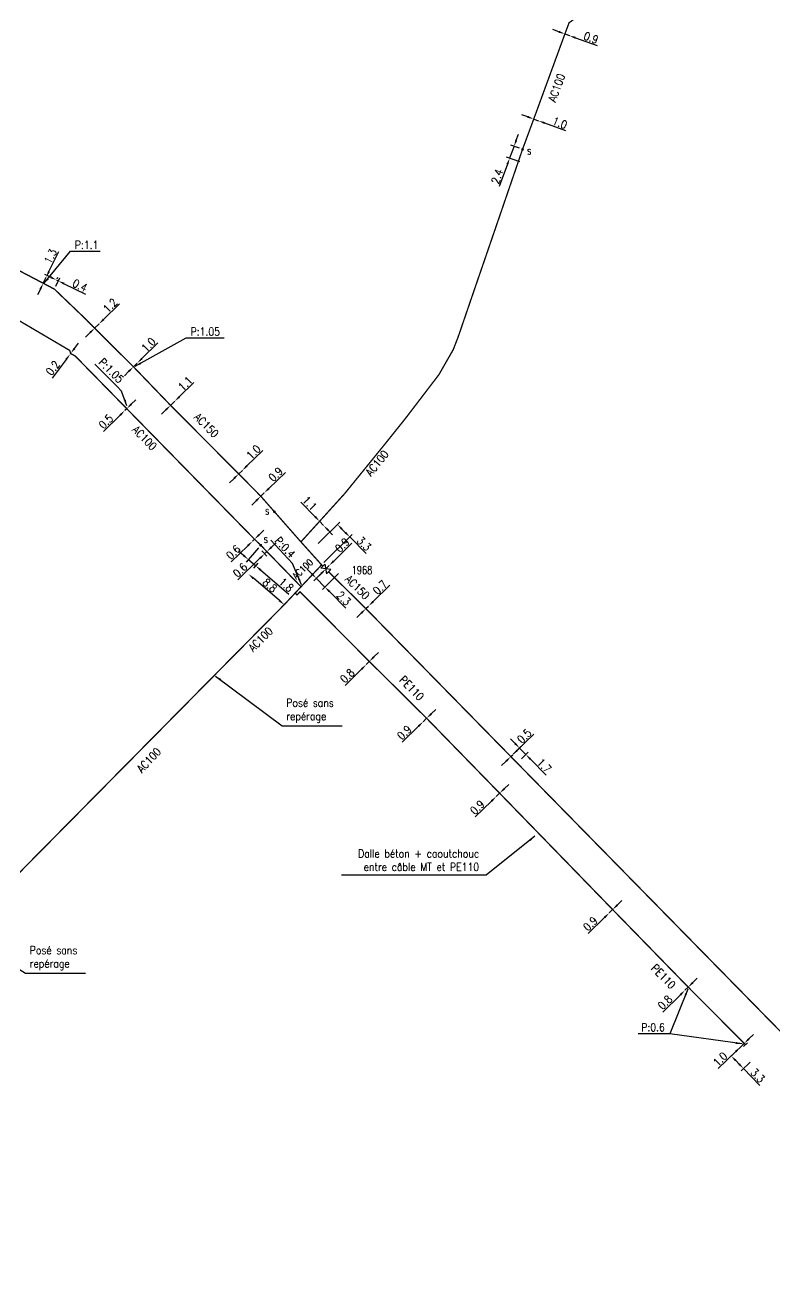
# Model space of a CAD drawing. Header units: millimetres. Extents: x 107999 to 109004, y 120010 to 121005.
# Drawn here: x 108276.5 to 108417, y 120505.6 to 120740 of the extents above; entities that cross this region are included whole.
import ezdxf
from ezdxf.enums import TextEntityAlignment as Align

# ---------------------------------------------------------------- set-up
doc = ezdxf.new("R2010")
doc.units = ezdxf.units.MM
doc.header["$PDMODE"] = 34
for name, pattern in [('DOT', [6.35, 0, -6.35]), ('L_25_AP', [2000, 1000, 1000]), ('L_25_PE', [2000, 1000, 1000])]:
    doc.linetypes.add(name, pattern=pattern)
doc.layers.get('0').update_dxf_attribs({"linetype": 'CONTINUOUS'})
doc.layers.get('Defpoints').update_dxf_attribs({"linetype": 'CONTINUOUS'})
for name, color, linetype in [('L_150', 1, 'CONTINUOUS'), ('L_300', 7, 'CONTINUOUS'), ('L_340', 7, 'CONTINUOUS'), ('L_420', 7, 'DOT')]:
    doc.layers.add(name, color=color, linetype=linetype)
doc.styles.add('G_ROMANS', font='ROMANS.SHX', dxfattribs={"width": 0.75})
doc.styles.get("Standard").update_dxf_attribs({"font": 'romans.shx', "width": 0.85})
doc.dimstyles.get("Standard").update_dxf_attribs({"dimtxt": 1.5, "dimasz": 1.2, "dimexe": 0.625, "dimexo": 0.625, "dimgap": 0.25, "dimtad": 1, "dimdec": 1, "dimzin": 0, "dimdsep": 46, "dimtxsty": 'Standard', "dimcen": -0.5, "dimadec": 0, "dimazin": 0, "dimtfac": 1, "dimtdec": 1, "dimtmove": 0, "dimatfit": 3, "dimfxl": 0, "dimtolj": 1, "dimtzin": 0, "dimarcsym": 0})

# ---------------------------------------------------------------- blocks, each defined once
blk = doc.blocks.new('L_300_03')
at = {"color": 0, "linetype": 'Continuous', "flags": 128}
blk.add_lwpolyline([(-1, 0.75), (1, -0.75), (1, 0.75), (-1, -0.75), (-1, 0.75)], dxfattribs=at)
at = {"color": 0, "linetype": 'Continuous', "width": 0.75}
blk.add_attdef('NUM', text='', height=1.5, dxfattribs=at).set_placement((0, 2.1), align=Align.MIDDLE_CENTER)
at = {"color": 0, "linetype": 'Continuous', "width": 0.75, "flags": 3}
for tag, p in [('DEF_LEG', (0, -5)), ('DEF_COUP', (0, -7.5)), ('DEF_TYPE', (0, -10))]:
    blk.add_attdef(tag, text='', height=1.2, dxfattribs=at).set_placement(p, align=Align.MIDDLE)
blk = doc.blocks.new('L_340_07')
at = {"color": 0, "linetype": 'Continuous', "const_width": 0.25, "flags": 128}
blk.add_lwpolyline([(0, 0), (0.35, 0)], dxfattribs=at)
at = {"color": 0, "linetype": 'Continuous', "flags": 128}
blk.add_lwpolyline([(0.35, -0.5), (0.35, 0.5)], dxfattribs=at)
at = {"color": 0, "linetype": 'Continuous', "width": 0.75, "flags": 3}
for tag, p in [('DEF_LEG', (0.72, -3.47)), ('DEF_COUP', (0.72, -5.97)), ('DEF_TYPE', (0.72, -8.47))]:
    blk.add_attdef(tag, text='', height=1.2, dxfattribs=at).set_placement(p, align=Align.MIDDLE)
blk = doc.blocks.new('*D331')
at = {"layer": 'Defpoints', "color": 0, "linetype": 'Continuous', "transparency": 16777216}
for p in [(108340.38, 120630.55), (108340.88, 120631.04), (108340.88, 120631.04)]:
    blk.add_point(p, dxfattribs=at)
at = {"layer": 'L_150', "color": 0, "linetype": 'Continuous', "lineweight": -2, "transparency": 16777216}
for p, q in [((108341.74, 120631.87), (108344.88, 120634.92)), ((108339.52, 120629.71), (108338.66, 120628.87)), ((108340.38, 120630.55), (108340.88, 120631.04))]:
    blk.add_line(p, q, dxfattribs=at)
at = {"layer": 'L_150', "color": 0, "linetype": 'Continuous', "transparency": 16777216}
for points in [[(108341.6, 120632.02), (108341.88, 120631.73), (108340.88, 120631.04)], [(108339.38, 120629.85), (108339.66, 120629.57), (108340.38, 120630.55)]]:
    blk.add_solid(points, dxfattribs=at)
at = {"layer": 'L_150', "color": 0, "linetype": 'Continuous', "transparency": 16777216, "insert": (108343.04, 120634.53), "char_height": 1.5, "attachment_point": 5, "rotation": 44.2282}
blk.add_mtext('\\A1;0.7', dxfattribs=at)
blk = doc.blocks.new('*D332')
at = {"layer": 'Defpoints', "color": 0, "linetype": 'Continuous', "transparency": 16777216}
for p in [(108332.85, 120637.98), (108335.69, 120637.56), (108332.7, 120634.6)]:
    blk.add_point(p, dxfattribs=at)
at = {"layer": 'L_300', "color": 0, "linetype": 'Continuous', "lineweight": -2, "transparency": 16777216}
for p, q in [((108330.24, 120637.09), (108329.39, 120637.94)), ((108332.41, 120637.54), (108330.64, 120635.79)), ((108335.24, 120637.12), (108332.26, 120634.16)), ((108331.08, 120636.23), (108332.7, 120634.6)), ((108333.55, 120633.75), (108336.62, 120630.64))]:
    blk.add_line(p, q, dxfattribs=at)
at = {"layer": 'L_300', "color": 0, "linetype": 'Continuous', "transparency": 16777216}
for points in [[(108330.38, 120637.23), (108330.1, 120636.95), (108331.08, 120636.23)], [(108333.69, 120633.89), (108333.4, 120633.61), (108332.7, 120634.6)]]:
    blk.add_solid(points, dxfattribs=at)
at = {"layer": 'L_300', "color": 0, "linetype": 'Continuous', "transparency": 16777216, "insert": (108336.22, 120632.47), "char_height": 1.5, "attachment_point": 5, "rotation": 314.7277}
blk.add_mtext('\\A1;2.3', dxfattribs=at)
blk = doc.blocks.new('*D333')
at = {"layer": 'Defpoints', "color": 0, "linetype": 'Continuous', "transparency": 16777216}
for p in [(108331.7, 120646.92), (108332.46, 120646.13), (108332.46, 120646.13)]:
    blk.add_point(p, dxfattribs=at)
at = {"layer": 'L_150', "color": 0, "linetype": 'Continuous', "lineweight": -2, "transparency": 16777216}
for p, q in [((108330.87, 120647.78), (108328.21, 120650.53)), ((108332.46, 120646.13), (108331.7, 120646.92)), ((108333.3, 120645.26), (108334.13, 120644.4))]:
    blk.add_line(p, q, dxfattribs=at)
at = {"layer": 'L_150', "color": 0, "linetype": 'Continuous', "transparency": 16777216}
for points in [[(108331.01, 120647.92), (108330.72, 120647.64), (108331.7, 120646.92)], [(108333.44, 120645.4), (108333.15, 120645.13), (108332.46, 120646.13)]]:
    blk.add_solid(points, dxfattribs=at)
at = {"layer": 'L_150', "color": 0, "linetype": 'Continuous', "transparency": 16777216, "insert": (108329.84, 120650.28), "char_height": 1.5, "attachment_point": 5, "rotation": 314.0059}
blk.add_mtext('\\A1;1.1', dxfattribs=at)
blk = doc.blocks.new('*D334')
at = {"layer": 'Defpoints', "color": 0, "linetype": 'Continuous', "transparency": 16777216}
for p in [(108335.04, 120646.33), (108330.98, 120642.31), (108332.08, 120638.75)]:
    blk.add_point(p, dxfattribs=at)
at = {"layer": 'L_150', "color": 0, "linetype": 'Continuous', "lineweight": -2, "transparency": 16777216}
for p, q in [((108331.43, 120642.75), (108335.48, 120646.76)), ((108332.52, 120639.19), (108337.81, 120644.42)), ((108335.88, 120645.47), (108336.52, 120644.83)), ((108337.36, 120643.98), (108340.44, 120640.87))]:
    blk.add_line(p, q, dxfattribs=at)
at = {"layer": 'L_150', "color": 0, "linetype": 'Continuous', "transparency": 16777216}
for points in [[(108336.03, 120645.61), (108335.74, 120645.33), (108335.04, 120646.33)], [(108336.66, 120644.97), (108336.38, 120644.69), (108337.36, 120643.98)]]:
    blk.add_solid(points, dxfattribs=at)
at = {"layer": 'L_150', "color": 0, "linetype": 'Continuous', "transparency": 16777216, "insert": (108340.03, 120642.71), "char_height": 1.5, "attachment_point": 5, "rotation": 314.7285}
blk.add_mtext('\\A1;3.3', dxfattribs=at)
blk = doc.blocks.new('*D335')
at = {"layer": 'Defpoints', "color": 0, "linetype": 'Continuous', "transparency": 16777216}
for p in [(108318.38, 120637.01), (108318.38, 120637.01), (108325.07, 120631.29)]:
    blk.add_point(p, dxfattribs=at)
at = {"layer": 'L_150', "color": 0, "linetype": 'Continuous', "lineweight": -2, "transparency": 16777216}
blk.add_line((108324.16, 120632.07), (108319.29, 120636.23), dxfattribs=at)
at = {"layer": 'L_150', "color": 0, "linetype": 'Continuous', "transparency": 16777216}
for points in [[(108319.42, 120636.38), (108319.16, 120636.08), (108318.38, 120637.01)], [(108324.29, 120632.22), (108324.03, 120631.92), (108325.07, 120631.29)]]:
    blk.add_solid(points, dxfattribs=at)
at = {"layer": 'L_150', "color": 0, "linetype": 'Continuous', "transparency": 16777216, "insert": (108322.37, 120634.91), "char_height": 1.5, "attachment_point": 5, "rotation": 319.4915}
blk.add_mtext('\\A1;8.8', dxfattribs=at)
blk = doc.blocks.new('*D336')
at = {"layer": 'Defpoints', "color": 0, "linetype": 'Continuous', "transparency": 16777216}
for p in [(108319.5, 120643.56), (108319.11, 120643.18), (108319.11, 120643.18)]:
    blk.add_point(p, dxfattribs=at)
at = {"layer": 'L_150', "color": 0, "linetype": 'Continuous', "lineweight": -2, "transparency": 16777216}
for p, q in [((108319.5, 120643.56), (108319.11, 120643.18)), ((108320.37, 120644.4), (108321.23, 120645.23)), ((108318.25, 120642.34), (108315.11, 120639.3))]:
    blk.add_line(p, q, dxfattribs=at)
at = {"layer": 'L_150', "color": 0, "linetype": 'Continuous', "transparency": 16777216}
for points in [[(108320.23, 120644.54), (108320.5, 120644.25), (108319.5, 120643.56)], [(108318.11, 120642.49), (108318.39, 120642.2), (108319.11, 120643.18)]]:
    blk.add_solid(points, dxfattribs=at)
at = {"layer": 'L_150', "color": 0, "linetype": 'Continuous', "transparency": 16777216, "insert": (108315.55, 120641.12), "char_height": 1.5, "attachment_point": 5, "rotation": 44.0934}
blk.add_mtext('\\A1;0.6', dxfattribs=at)
blk = doc.blocks.new('*D337')
at = {"layer": 'Defpoints', "color": 0, "linetype": 'Continuous', "transparency": 16777216}
for p in [(108320.68, 120651.62), (108321.33, 120652.24), (108321.33, 120652.24)]:
    blk.add_point(p, dxfattribs=at)
at = {"layer": 'L_150', "color": 0, "linetype": 'Continuous', "lineweight": -2, "transparency": 16777216}
for p, q in [((108322.19, 120653.08), (108325.28, 120656.09)), ((108319.83, 120650.78), (108318.97, 120649.94)), ((108320.68, 120651.62), (108321.33, 120652.24))]:
    blk.add_line(p, q, dxfattribs=at)
at = {"layer": 'L_150', "color": 0, "linetype": 'Continuous', "transparency": 16777216}
for points in [[(108322.05, 120653.22), (108322.33, 120652.94), (108321.33, 120652.24)], [(108319.69, 120650.92), (108319.96, 120650.63), (108320.68, 120651.62)]]:
    blk.add_solid(points, dxfattribs=at)
at = {"layer": 'L_150', "color": 0, "linetype": 'Continuous', "transparency": 16777216, "insert": (108323.47, 120655.72), "char_height": 1.5, "attachment_point": 5, "rotation": 44.2402}
blk.add_mtext('\\A1;0.9', dxfattribs=at)
blk = doc.blocks.new('*D338')
at = {"layer": 'Defpoints', "color": 0, "linetype": 'Continuous', "transparency": 16777216}
for p in [(108316.54, 120655.81), (108317.22, 120656.47), (108317.22, 120656.47)]:
    blk.add_point(p, dxfattribs=at)
at = {"layer": 'L_150', "color": 0, "linetype": 'Continuous', "lineweight": -2, "transparency": 16777216}
for p, q in [((108318.08, 120657.3), (108321.08, 120660.22)), ((108316.54, 120655.81), (108317.22, 120656.47)), ((108315.68, 120654.97), (108314.82, 120654.13))]:
    blk.add_line(p, q, dxfattribs=at)
at = {"layer": 'L_150', "color": 0, "linetype": 'Continuous', "transparency": 16777216}
for points in [[(108315.54, 120655.11), (108315.82, 120654.83), (108316.54, 120655.81)], [(108317.94, 120657.45), (108318.22, 120657.16), (108317.22, 120656.47)]]:
    blk.add_solid(points, dxfattribs=at)
at = {"layer": 'L_150', "color": 0, "linetype": 'Continuous', "transparency": 16777216, "insert": (108319.31, 120659.9), "char_height": 1.5, "attachment_point": 5, "rotation": 44.193}
blk.add_mtext('\\A1;1.0', dxfattribs=at)
blk = doc.blocks.new('*D339')
at = {"layer": 'Defpoints', "color": 0, "linetype": 'Continuous', "transparency": 16777216}
for p in [(108304.55, 120669.42), (108304.55, 120669.42), (108303.77, 120668.65)]:
    blk.add_point(p, dxfattribs=at)
at = {"layer": 'L_150', "color": 0, "linetype": 'Continuous', "lineweight": -2, "transparency": 16777216}
for p, q in [((108305.41, 120670.26), (108308.16, 120672.92)), ((108303.77, 120668.65), (108304.55, 120669.42)), ((108302.9, 120667.82), (108302.04, 120666.98))]:
    blk.add_line(p, q, dxfattribs=at)
at = {"layer": 'L_150', "color": 0, "linetype": 'Continuous', "transparency": 16777216}
for points in [[(108305.28, 120670.4), (108305.55, 120670.11), (108304.55, 120669.42)], [(108302.77, 120667.96), (108303.04, 120667.67), (108303.77, 120668.65)]]:
    blk.add_solid(points, dxfattribs=at)
at = {"layer": 'L_150', "color": 0, "linetype": 'Continuous', "transparency": 16777216, "insert": (108306.52, 120672.72), "char_height": 1.5, "attachment_point": 5, "rotation": 44.1847}
blk.add_mtext('\\A1;1.1', dxfattribs=at)
blk = doc.blocks.new('*D340')
at = {"layer": 'Defpoints', "color": 0, "linetype": 'Continuous', "transparency": 16777216}
for p in [(108297.54, 120676.58), (108297.54, 120676.58), (108296.82, 120675.88)]:
    blk.add_point(p, dxfattribs=at)
at = {"layer": 'L_150', "color": 0, "linetype": 'Continuous', "lineweight": -2, "transparency": 16777216}
for p, q in [((108298.4, 120677.42), (108301.39, 120680.35)), ((108296.82, 120675.88), (108297.54, 120676.58)), ((108295.96, 120675.04), (108295.11, 120674.2))]:
    blk.add_line(p, q, dxfattribs=at)
at = {"layer": 'L_150', "color": 0, "linetype": 'Continuous', "transparency": 16777216}
for points in [[(108298.26, 120677.56), (108298.54, 120677.28), (108297.54, 120676.58)], [(108295.82, 120675.19), (108296.1, 120674.9), (108296.82, 120675.88)]]:
    blk.add_solid(points, dxfattribs=at)
at = {"layer": 'L_150', "color": 0, "linetype": 'Continuous', "transparency": 16777216, "insert": (108299.63, 120680.02), "char_height": 1.5, "attachment_point": 5, "rotation": 44.3163}
blk.add_mtext('\\A1;1.0', dxfattribs=at)
blk = doc.blocks.new('*D341')
at = {"layer": 'Defpoints', "color": 0, "linetype": 'Continuous', "transparency": 16777216}
for p in [(108290.36, 120683.92), (108290.36, 120683.92), (108289.54, 120683.12)]:
    blk.add_point(p, dxfattribs=at)
at = {"layer": 'L_150', "color": 0, "linetype": 'Continuous', "lineweight": -2, "transparency": 16777216}
for p, q in [((108291.22, 120684.76), (108294.22, 120687.69)), ((108289.54, 120683.12), (108290.36, 120683.92)), ((108288.68, 120682.28), (108287.83, 120681.44))]:
    blk.add_line(p, q, dxfattribs=at)
at = {"layer": 'L_150', "color": 0, "linetype": 'Continuous', "transparency": 16777216}
for points in [[(108291.08, 120684.9), (108291.36, 120684.62), (108290.36, 120683.92)], [(108288.54, 120682.42), (108288.82, 120682.14), (108289.54, 120683.12)]]:
    blk.add_solid(points, dxfattribs=at)
at = {"layer": 'L_150', "color": 0, "linetype": 'Continuous', "transparency": 16777216, "insert": (108292.45, 120687.36), "char_height": 1.5, "attachment_point": 5, "rotation": 44.3715}
blk.add_mtext('\\A1;1.2', dxfattribs=at)
blk = doc.blocks.new('*D342')
at = {"layer": 'Defpoints', "color": 0, "linetype": 'Continuous', "transparency": 16777216}
for p in [(108282, 120690.44), (108282.22, 120691.8), (108282.39, 120692.15)]:
    blk.add_point(p, dxfattribs=at)
at = {"layer": 'L_150', "color": 0, "linetype": 'Continuous', "lineweight": -2, "transparency": 16777216}
for p, q in [((108281.31, 120692.67), (108280.23, 120693.2)), ((108282.49, 120692.37), (108282.66, 120692.71)), ((108282.27, 120691.01), (108283.02, 120692.54)), ((108282.39, 120692.15), (108282.75, 120691.97)), ((108283.83, 120691.45), (108287.81, 120689.5))]:
    blk.add_line(p, q, dxfattribs=at)
at = {"layer": 'L_150', "color": 0, "linetype": 'Continuous', "transparency": 16777216}
for points in [[(108281.4, 120692.85), (108281.22, 120692.49), (108282.39, 120692.15)], [(108283.91, 120691.63), (108283.74, 120691.27), (108282.75, 120691.97)]]:
    blk.add_solid(points, dxfattribs=at)
at = {"layer": 'L_150', "color": 0, "linetype": 'Continuous', "transparency": 16777216, "insert": (108286.79, 120691.11), "char_height": 1.5, "attachment_point": 5, "rotation": 334.0015}
blk.add_mtext('\\A1;0.4', dxfattribs=at)
blk = doc.blocks.new('*D343')
at = {"layer": 'Defpoints', "color": 0, "linetype": 'Continuous', "transparency": 16777216}
for p in [(108280.46, 120692.66), (108280.46, 120692.66), (108279.91, 120691.54)]:
    blk.add_point(p, dxfattribs=at)
at = {"layer": 'L_150', "color": 0, "linetype": 'Continuous', "lineweight": -2, "transparency": 16777216}
for p, q in [((108280.98, 120693.74), (108282.82, 120697.51)), ((108279.91, 120691.54), (108280.46, 120692.66)), ((108279.38, 120690.46), (108278.86, 120689.38))]:
    blk.add_line(p, q, dxfattribs=at)
at = {"layer": 'L_150', "color": 0, "linetype": 'Continuous', "transparency": 16777216}
for points in [[(108280.8, 120693.83), (108281.16, 120693.65), (108280.46, 120692.66)], [(108279.2, 120690.55), (108279.56, 120690.37), (108279.91, 120691.54)]]:
    blk.add_solid(points, dxfattribs=at)
at = {"layer": 'L_150', "color": 0, "linetype": 'Continuous', "transparency": 16777216, "insert": (108281.26, 120696.6), "char_height": 1.5, "attachment_point": 5, "rotation": 64.0014}
blk.add_mtext('\\A1;1.3', dxfattribs=at)
blk = doc.blocks.new('*D350')
at = {"layer": 'Defpoints', "color": 0, "linetype": 'Continuous', "transparency": 16777216}
for p in [(108295.2, 120667.68), (108295.2, 120667.68), (108295.56, 120668.03)]:
    blk.add_point(p, dxfattribs=at)
at = {"layer": 'L_150', "color": 0, "linetype": 'Continuous', "lineweight": -2, "transparency": 16777216}
for p, q in [((108296.41, 120668.87), (108297.27, 120669.71)), ((108294.34, 120666.84), (108291.22, 120663.78)), ((108295.56, 120668.03), (108295.2, 120667.68))]:
    blk.add_line(p, q, dxfattribs=at)
at = {"layer": 'L_150', "color": 0, "linetype": 'Continuous', "transparency": 16777216}
for points in [[(108294.2, 120666.99), (108294.48, 120666.7), (108295.2, 120667.68)], [(108296.27, 120669.02), (108296.55, 120668.73), (108295.56, 120668.03)]]:
    blk.add_solid(points, dxfattribs=at)
at = {"layer": 'L_150', "color": 0, "linetype": 'Continuous', "transparency": 16777216, "insert": (108291.65, 120665.61), "char_height": 1.5, "attachment_point": 5, "rotation": 44.4353}
blk.add_mtext('\\A1;0.5', dxfattribs=at)
blk = doc.blocks.new('*D377')
at = {"layer": 'Defpoints', "color": 0, "linetype": 'Continuous', "transparency": 16777216}
for p in [(108284.93, 120678.22), (108284.93, 120678.22), (108285.05, 120678.38)]:
    blk.add_point(p, dxfattribs=at)
at = {"layer": 'L_150', "color": 0, "linetype": 'Continuous', "lineweight": -2, "transparency": 16777216}
for p, q in [((108285.77, 120679.33), (108286.5, 120680.29)), ((108284.2, 120677.26), (108281.55, 120673.78)), ((108285.05, 120678.38), (108284.93, 120678.22))]:
    blk.add_line(p, q, dxfattribs=at)
at = {"layer": 'L_150', "color": 0, "linetype": 'Continuous', "transparency": 16777216}
for points in [[(108285.61, 120679.46), (108285.93, 120679.21), (108285.05, 120678.38)], [(108284.04, 120677.39), (108284.36, 120677.14), (108284.93, 120678.22)]]:
    blk.add_solid(points, dxfattribs=at)
at = {"layer": 'L_150', "color": 0, "linetype": 'Continuous', "transparency": 16777216, "insert": (108281.71, 120675.65), "char_height": 1.5, "attachment_point": 5, "rotation": 52.7805}
blk.add_mtext('\\A1;0.2', dxfattribs=at)
blk = doc.blocks.new('*D378')
at = {"layer": 'Defpoints', "color": 0, "linetype": 'Continuous', "transparency": 16777216}
for p in [(108332.85, 120637.98), (108333.49, 120638.62), (108333.49, 120638.62)]:
    blk.add_point(p, dxfattribs=at)
at = {"layer": 'L_300', "color": 0, "linetype": 'Continuous', "lineweight": -2, "transparency": 16777216}
for p, q in [((108334.34, 120639.46), (108337.75, 120642.84)), ((108332, 120637.14), (108331.14, 120636.29)), ((108332.85, 120637.98), (108333.49, 120638.62))]:
    blk.add_line(p, q, dxfattribs=at)
at = {"layer": 'L_300', "color": 0, "linetype": 'Continuous', "transparency": 16777216}
for points in [[(108334.2, 120639.6), (108334.48, 120639.32), (108333.49, 120638.62)], [(108331.86, 120637.28), (108332.14, 120637), (108332.85, 120637.98)]]:
    blk.add_solid(points, dxfattribs=at)
at = {"layer": 'L_300', "color": 0, "linetype": 'Continuous', "transparency": 16777216, "insert": (108335.94, 120642.46), "char_height": 1.5, "attachment_point": 5, "rotation": 44.7277}
blk.add_mtext('\\A1;0.9', dxfattribs=at)
blk = doc.blocks.new('*D384')
at = {"layer": 'Defpoints', "color": 0, "linetype": 'Continuous', "transparency": 16777216}
for p in [(108371.83, 120722.32), (108372.72, 120721.99), (108372.72, 120721.99)]:
    blk.add_point(p, dxfattribs=at)
at = {"layer": 'L_150', "color": 0, "linetype": 'Continuous', "lineweight": -2, "transparency": 16777216}
for p, q in [((108370.7, 120722.73), (108369.57, 120723.14)), ((108371.83, 120722.32), (108372.72, 120721.99)), ((108373.85, 120721.59), (108377.79, 120720.15))]:
    blk.add_line(p, q, dxfattribs=at)
at = {"layer": 'L_150', "color": 0, "linetype": 'Continuous', "transparency": 16777216}
for points in [[(108370.77, 120722.92), (108370.63, 120722.54), (108371.83, 120722.32)], [(108373.92, 120721.77), (108373.78, 120721.4), (108372.72, 120721.99)]]:
    blk.add_solid(points, dxfattribs=at)
at = {"layer": 'L_150', "color": 0, "linetype": 'Continuous', "transparency": 16777216, "insert": (108376.72, 120721.6), "char_height": 1.5, "attachment_point": 5, "rotation": 340.0335}
blk.add_mtext('\\A1;1.0', dxfattribs=at)
blk = doc.blocks.new('*D385')
at = {"layer": 'Defpoints', "color": 0, "linetype": 'Continuous', "transparency": 16777216}
for p in [(108369.73, 120716.64), (108367.31, 120714.98), (108369.78, 120714.06)]:
    blk.add_point(p, dxfattribs=at)
at = {"layer": 'L_300', "color": 0, "linetype": 'Continuous', "lineweight": -2, "transparency": 16777216}
for p, q in [((108368.56, 120718.35), (108368.98, 120719.48)), ((108368.15, 120717.23), (108367.31, 120714.98)), ((108369.14, 120716.86), (108367.56, 120717.45)), ((108366.89, 120713.85), (108365.36, 120709.7)), ((108369.2, 120714.28), (108366.73, 120715.19))]:
    blk.add_line(p, q, dxfattribs=at)
at = {"layer": 'L_300', "color": 0, "linetype": 'Continuous', "transparency": 16777216}
for points in [[(108368.37, 120718.42), (108368.75, 120718.28), (108368.15, 120717.23)], [(108366.71, 120713.92), (108367.08, 120713.78), (108367.31, 120714.98)]]:
    blk.add_solid(points, dxfattribs=at)
at = {"layer": 'L_300', "color": 0, "linetype": 'Continuous', "transparency": 16777216, "insert": (108364.98, 120711.56), "char_height": 1.5, "attachment_point": 5, "rotation": 69.6715}
blk.add_mtext('\\A1;2.4', dxfattribs=at)
blk = doc.blocks.new('*D386')
at = {"layer": 'Defpoints', "color": 0, "linetype": 'Continuous', "transparency": 16777216}
for p in [(108377.67, 120738.27), (108378.52, 120737.96), (108378.52, 120737.96)]:
    blk.add_point(p, dxfattribs=at)
at = {"layer": 'L_150', "color": 0, "linetype": 'Continuous', "lineweight": -2, "transparency": 16777216}
for p, q in [((108376.54, 120738.67), (108375.42, 120739.08)), ((108377.67, 120738.27), (108378.52, 120737.96)), ((108379.65, 120737.55), (108383.7, 120736.08))]:
    blk.add_line(p, q, dxfattribs=at)
at = {"layer": 'L_150', "color": 0, "linetype": 'Continuous', "transparency": 16777216}
for points in [[(108376.61, 120738.86), (108376.48, 120738.49), (108377.67, 120738.27)], [(108379.71, 120737.74), (108379.58, 120737.36), (108378.52, 120737.96)]]:
    blk.add_solid(points, dxfattribs=at)
at = {"layer": 'L_150', "color": 0, "linetype": 'Continuous', "transparency": 16777216, "insert": (108382.58, 120737.55), "char_height": 1.5, "attachment_point": 5, "rotation": 340.0566}
blk.add_mtext('\\A1;0.9', dxfattribs=at)
blk = doc.blocks.new('*D543')
at = {"layer": 'Defpoints', "color": 0, "linetype": 'Continuous', "transparency": 16777216}
for p in [(108340.43, 120620.06), (108341.02, 120620.65), (108341.02, 120620.65)]:
    blk.add_point(p, dxfattribs=at)
at = {"layer": 'L_150', "color": 0, "linetype": 'Continuous', "lineweight": -2, "transparency": 16777216}
for p, q in [((108341.87, 120621.5), (108342.72, 120622.35)), ((108341.02, 120620.65), (108340.43, 120620.06)), ((108339.58, 120619.21), (108336.48, 120616.12))]:
    blk.add_line(p, q, dxfattribs=at)
at = {"layer": 'L_150', "color": 0, "linetype": 'Continuous', "transparency": 16777216}
for points in [[(108339.44, 120619.35), (108339.72, 120619.07), (108340.43, 120620.06)], [(108341.73, 120621.64), (108342.01, 120621.36), (108341.02, 120620.65)]]:
    blk.add_solid(points, dxfattribs=at)
at = {"layer": 'L_150', "color": 0, "linetype": 'Continuous', "transparency": 16777216, "insert": (108336.9, 120617.95), "char_height": 1.5, "attachment_point": 5, "rotation": 44.9471}
blk.add_mtext('\\A1;0.8', dxfattribs=at)
blk = doc.blocks.new('*D544')
at = {"layer": 'Defpoints', "color": 0, "linetype": 'Continuous', "transparency": 16777216}
for p in [(108351.12, 120609.36), (108351.76, 120609.99), (108351.76, 120609.99)]:
    blk.add_point(p, dxfattribs=at)
at = {"layer": 'L_150', "color": 0, "linetype": 'Continuous', "lineweight": -2, "transparency": 16777216}
for p, q in [((108352.62, 120610.83), (108353.47, 120611.67)), ((108350.26, 120608.53), (108347.17, 120605.52)), ((108351.76, 120609.99), (108351.12, 120609.36))]:
    blk.add_line(p, q, dxfattribs=at)
at = {"layer": 'L_150', "color": 0, "linetype": 'Continuous', "transparency": 16777216}
for points in [[(108352.48, 120610.97), (108352.76, 120610.68), (108351.76, 120609.99)], [(108350.12, 120608.67), (108350.4, 120608.38), (108351.12, 120609.36)]]:
    blk.add_solid(points, dxfattribs=at)
at = {"layer": 'L_150', "color": 0, "linetype": 'Continuous', "transparency": 16777216, "insert": (108347.59, 120607.32), "char_height": 1.5, "attachment_point": 5, "rotation": 44.2906}
blk.add_mtext('\\A1;0.9', dxfattribs=at)
blk = doc.blocks.new('*D545')
at = {"layer": 'Defpoints', "color": 0, "linetype": 'Continuous', "transparency": 16777216}
for p in [(108364.8, 120595.33), (108365.44, 120595.95), (108365.44, 120595.95)]:
    blk.add_point(p, dxfattribs=at)
at = {"layer": 'L_150', "color": 0, "linetype": 'Continuous', "lineweight": -2, "transparency": 16777216}
for p, q in [((108366.31, 120596.78), (108367.17, 120597.61)), ((108363.94, 120594.49), (108360.84, 120591.5)), ((108365.44, 120595.95), (108364.8, 120595.33))]:
    blk.add_line(p, q, dxfattribs=at)
at = {"layer": 'L_150', "color": 0, "linetype": 'Continuous', "transparency": 16777216}
for points in [[(108366.17, 120596.92), (108366.45, 120596.64), (108365.44, 120595.95)], [(108363.8, 120594.64), (108364.08, 120594.35), (108364.8, 120595.33)]]:
    blk.add_solid(points, dxfattribs=at)
at = {"layer": 'L_150', "color": 0, "linetype": 'Continuous', "transparency": 16777216, "insert": (108361.26, 120593.3), "char_height": 1.5, "attachment_point": 5, "rotation": 43.992}
blk.add_mtext('\\A1;0.9', dxfattribs=at)
blk = doc.blocks.new('*D546')
at = {"layer": 'Defpoints', "color": 0, "linetype": 'Continuous', "transparency": 16777216}
for p in [(108385.98, 120573.51), (108386.62, 120574.14), (108386.62, 120574.14)]:
    blk.add_point(p, dxfattribs=at)
at = {"layer": 'L_150', "color": 0, "linetype": 'Continuous', "lineweight": -2, "transparency": 16777216}
for p, q in [((108387.48, 120574.98), (108388.34, 120575.81)), ((108386.62, 120574.14), (108385.98, 120573.51)), ((108385.12, 120572.68), (108382.03, 120569.67))]:
    blk.add_line(p, q, dxfattribs=at)
at = {"layer": 'L_150', "color": 0, "linetype": 'Continuous', "transparency": 16777216}
for points in [[(108384.98, 120572.82), (108385.26, 120572.53), (108385.98, 120573.51)], [(108387.34, 120575.12), (108387.62, 120574.83), (108386.62, 120574.14)]]:
    blk.add_solid(points, dxfattribs=at)
at = {"layer": 'L_150', "color": 0, "linetype": 'Continuous', "transparency": 16777216, "insert": (108382.45, 120571.47), "char_height": 1.5, "attachment_point": 5, "rotation": 44.2051}
blk.add_mtext('\\A1;0.9', dxfattribs=at)
blk = doc.blocks.new('*D547')
at = {"layer": 'Defpoints', "color": 0, "linetype": 'Continuous', "transparency": 16777216}
for p in [(108400.78, 120559.6), (108400.78, 120559.6), (108400.17, 120559.01)]:
    blk.add_point(p, dxfattribs=at)
at = {"layer": 'L_150', "color": 0, "linetype": 'Continuous', "lineweight": -2, "transparency": 16777216}
for p, q in [((108400.78, 120559.6), (108400.17, 120559.01)), ((108401.63, 120560.44), (108402.49, 120561.28)), ((108399.32, 120558.17), (108396.01, 120554.92))]:
    blk.add_line(p, q, dxfattribs=at)
at = {"layer": 'L_150', "color": 0, "linetype": 'Continuous', "transparency": 16777216}
for points in [[(108401.49, 120560.59), (108401.77, 120560.3), (108400.78, 120559.6)], [(108399.18, 120558.31), (108399.46, 120558.03), (108400.17, 120559.01)]]:
    blk.add_solid(points, dxfattribs=at)
at = {"layer": 'L_150', "color": 0, "linetype": 'Continuous', "transparency": 16777216, "insert": (108396.44, 120556.75), "char_height": 1.5, "attachment_point": 5, "rotation": 44.4493}
blk.add_mtext('\\A1;0.8', dxfattribs=at)
blk = doc.blocks.new('*D548')
at = {"layer": 'Defpoints', "color": 0, "linetype": 'Continuous', "transparency": 16777216}
for p in [(108410.56, 120548.36), (108411.28, 120549.06), (108411.28, 120549.06)]:
    blk.add_point(p, dxfattribs=at)
at = {"layer": 'L_340', "color": 0, "linetype": 'Continuous', "lineweight": -2, "transparency": 16777216}
for p, q in [((108412.14, 120549.89), (108413, 120550.72)), ((108409.7, 120547.53), (108406.39, 120544.33)), ((108411.28, 120549.06), (108410.56, 120548.36))]:
    blk.add_line(p, q, dxfattribs=at)
at = {"layer": 'L_340', "color": 0, "linetype": 'Continuous', "transparency": 16777216}
for points in [[(108412, 120550.03), (108412.28, 120549.75), (108411.28, 120549.06)], [(108409.56, 120547.67), (108409.83, 120547.38), (108410.56, 120548.36)]]:
    blk.add_solid(points, dxfattribs=at)
at = {"layer": 'L_340', "color": 0, "linetype": 'Continuous', "transparency": 16777216, "insert": (108406.77, 120546.09), "char_height": 1.5, "attachment_point": 5, "rotation": 44.0426}
blk.add_mtext('\\A1;1.0', dxfattribs=at)
blk = doc.blocks.new('*D552')
at = {"layer": 'Defpoints', "color": 0, "linetype": 'Continuous', "transparency": 16777216}
for p in [(108367.54, 120602.82), (108367.9, 120603.16), (108367.9, 120603.16)]:
    blk.add_point(p, dxfattribs=at)
at = {"layer": 'L_150', "color": 0, "linetype": 'Continuous', "lineweight": -2, "transparency": 16777216}
for p, q in [((108368.75, 120604), (108371.88, 120607.05)), ((108366.68, 120601.98), (108365.82, 120601.14)), ((108367.54, 120602.82), (108367.9, 120603.16))]:
    blk.add_line(p, q, dxfattribs=at)
at = {"layer": 'L_150', "color": 0, "linetype": 'Continuous', "transparency": 16777216}
for points in [[(108368.62, 120604.15), (108368.89, 120603.86), (108367.9, 120603.16)], [(108366.54, 120602.12), (108366.82, 120601.84), (108367.54, 120602.82)]]:
    blk.add_solid(points, dxfattribs=at)
at = {"layer": 'L_150', "color": 0, "linetype": 'Continuous', "transparency": 16777216, "insert": (108370.05, 120606.66), "char_height": 1.5, "attachment_point": 5, "rotation": 44.2832}
blk.add_mtext('\\A1;0.5', dxfattribs=at)
blk = doc.blocks.new('*D553')
at = {"layer": 'Defpoints', "color": 0, "linetype": 'Continuous', "transparency": 16777216}
for p in [(108367.54, 120602.82), (108369.08, 120601.95), (108370.36, 120603.2)]:
    blk.add_point(p, dxfattribs=at)
at = {"layer": 'L_150', "color": 0, "linetype": 'Continuous', "lineweight": -2, "transparency": 16777216}
for p, q in [((108368.34, 120605.27), (108367.5, 120606.13)), ((108367.99, 120603.25), (108369.62, 120604.85)), ((108369.18, 120604.41), (108370.36, 120603.2)), ((108369.53, 120602.38), (108370.81, 120603.63)), ((108371.2, 120602.34), (108374.13, 120599.34))]:
    blk.add_line(p, q, dxfattribs=at)
at = {"layer": 'L_150', "color": 0, "linetype": 'Continuous', "transparency": 16777216}
for points in [[(108368.48, 120605.41), (108368.2, 120605.13), (108369.18, 120604.41)], [(108371.34, 120602.48), (108371.06, 120602.2), (108370.36, 120603.2)]]:
    blk.add_solid(points, dxfattribs=at)
at = {"layer": 'L_150', "color": 0, "linetype": 'Continuous', "transparency": 16777216, "insert": (108373.8, 120601.11), "char_height": 1.5, "attachment_point": 5, "rotation": 314.2832}
blk.add_mtext('\\A1;1.7', dxfattribs=at)
blk = doc.blocks.new('*D554')
at = {"layer": 'Defpoints', "color": 0, "linetype": 'Continuous', "transparency": 16777216}
for p in [(108411.28, 120549.06), (108408.84, 120546.7), (108412.85, 120545.99)]:
    blk.add_point(p, dxfattribs=at)
at = {"layer": 'L_340', "color": 0, "linetype": 'Continuous', "lineweight": -2, "transparency": 16777216}
for p, q in [((108410.83, 120548.62), (108408.4, 120546.27)), ((108409.68, 120545.84), (108410.31, 120545.19)), ((108412.4, 120545.55), (108410.69, 120543.89)), ((108411.14, 120544.33), (108414.18, 120541.19))]:
    blk.add_line(p, q, dxfattribs=at)
at = {"layer": 'L_340', "color": 0, "linetype": 'Continuous', "transparency": 16777216}
for points in [[(108409.82, 120545.98), (108409.54, 120545.7), (108408.84, 120546.7)], [(108410.45, 120545.33), (108410.16, 120545.05), (108411.14, 120544.33)]]:
    blk.add_solid(points, dxfattribs=at)
at = {"layer": 'L_340', "color": 0, "linetype": 'Continuous', "transparency": 16777216, "insert": (108413.8, 120543.02), "char_height": 1.5, "attachment_point": 5, "rotation": 314.0426}
blk.add_mtext('\\A1;3.3', dxfattribs=at)
blk = doc.blocks.new('L_300_11')
at = {"color": 0, "linetype": 'Continuous', "const_width": 0.248, "flags": 128}
blk.add_lwpolyline([(-0.13, 0, 1), (0.13, 0, 1)], format="xyb", close=True, dxfattribs=at)
at = {"linetype": 'Continuous', "style": 'G_ROMANS', "width": 0.75}
blk.add_attdef('S', text='', height=1, dxfattribs=at).set_placement((0, 1.35), align=Align.MIDDLE_CENTER)
at = {"color": 0, "linetype": 'Continuous', "width": 0.75, "flags": 3}
for tag, p in [('DEF_LEG', (0, -5)), ('DEF_COUP', (0, -7.5)), ('DEF_TYPE', (0, -10))]:
    blk.add_attdef(tag, text='', height=1.2, dxfattribs=at).set_placement(p, align=Align.MIDDLE)
blk = doc.blocks.new('*D925')
at = {"layer": 'Defpoints', "color": 0, "linetype": 'Continuous', "transparency": 16777216}
for p in [(108320.66, 120642.44), (108320.54, 120639.54), (108319.72, 120638.58)]:
    blk.add_point(p, dxfattribs=at)
at = {"layer": 'L_300', "color": 0, "linetype": 'Continuous', "lineweight": -2, "transparency": 16777216}
for p, q in [((108317.44, 120640.53), (108316.53, 120641.31)), ((108320.25, 120641.97), (108317.95, 120639.28)), ((108318.36, 120639.75), (108319.72, 120638.58)), ((108320.14, 120639.06), (108319.32, 120638.11)), ((108320.64, 120637.8), (108325.94, 120633.27))]:
    blk.add_line(p, q, dxfattribs=at)
at = {"layer": 'L_300', "color": 0, "linetype": 'Continuous', "transparency": 16777216}
for points in [[(108317.57, 120640.68), (108317.31, 120640.38), (108318.36, 120639.75)], [(108320.77, 120637.96), (108320.51, 120637.65), (108319.72, 120638.58)]]:
    blk.add_solid(points, dxfattribs=at)
at = {"layer": 'L_300', "color": 0, "linetype": 'Continuous', "transparency": 16777216, "insert": (108325.46, 120635), "char_height": 1.5, "attachment_point": 5, "rotation": 319.4915}
blk.add_mtext('\\A1;1.8', dxfattribs=at)
blk = doc.blocks.new('*D926')
at = {"layer": 'Defpoints', "color": 0, "linetype": 'Continuous', "transparency": 16777216}
for p in [(108320.43, 120641.82), (108320.66, 120642.44), (108321.4, 120640.82)]:
    blk.add_point(p, dxfattribs=at)
at = {"layer": 'L_300', "color": 0, "linetype": 'Continuous', "lineweight": -2, "transparency": 16777216}
for p, q in [((108320.86, 120641.37), (108321.83, 120640.37)), ((108321.09, 120642), (108322.26, 120640.79)), ((108321.83, 120641.24), (108321.4, 120640.82)), ((108322.69, 120642.07), (108323.55, 120642.91)), ((108320.53, 120639.98), (108316.37, 120635.95))]:
    blk.add_line(p, q, dxfattribs=at)
at = {"layer": 'L_300', "color": 0, "linetype": 'Continuous', "transparency": 16777216}
for points in [[(108322.55, 120642.21), (108322.83, 120641.93), (108321.83, 120641.24)], [(108320.4, 120640.13), (108320.67, 120639.84), (108321.4, 120640.82)]]:
    blk.add_solid(points, dxfattribs=at)
at = {"layer": 'L_300', "color": 0, "linetype": 'Continuous', "transparency": 16777216, "insert": (108316.81, 120637.77), "char_height": 1.5, "attachment_point": 5, "rotation": 44.0934}
blk.add_mtext('\\A1;0.6', dxfattribs=at)

msp = doc.modelspace()

# ---------------------------------------------------------------- linework, layer by layer
at = {"layer": 'L_150', "linetype": 'L_25_AP', "const_width": 0.25, "flags": 128}
for points in [[(108495.24, 120827.02), (108494.93, 120826.77), (108492.35, 120824.64), (108486.78, 120820.02), (108476.46, 120812.42), (108466.38, 120805), (108455.66, 120797.1), (108447.17, 120790.83), (108437.04, 120783.37), (108408.6, 120762.42), (108400.65, 120756.58), (108400.65, 120756.58), (108400.65, 120756.58), (108378.45, 120740.36), (108377.67, 120738.27), (108371.83, 120722.32), (108369.73, 120716.64), (108369.73, 120716.64), (108364.61, 120701.71), (108362.65, 120696), (108361.1, 120691.5), (108357.65, 120681.43), (108356.74, 120679.09), (108354.06, 120674.41), (108347.78, 120666.19), (108344.08, 120661.56), (108336.4, 120652.11), (108331.7, 120646.92), (108331.7, 120646.92), (108331.7, 120646.92), (108331.7, 120646.92), (108331.7, 120646.92), (108328.2, 120643.06)], [(108033.4, 120815.06), (108038.66, 120810.69), (108042.97, 120807.22), (108047.05, 120803.93), (108050.36, 120801.39), (108059.14, 120794.49), (108059.14, 120794.49), (108067.44, 120788.48), (108076.3, 120782.75), (108085.61, 120777.67), (108092.49, 120774.08), (108099.04, 120771.67), (108099.04, 120771.67), (108102.92, 120769.77), (108105.36, 120768.58), (108105.36, 120768.58), (108105.81, 120768.36), (108106.17, 120768.93), (108124.37, 120763.29), (108134.39, 120760.18), (108145.43, 120756.8), (108162.2, 120753.18), (108172.16, 120750.22), (108177.97, 120747.41), (108179.12, 120746.61), (108189.32, 120739.52), (108198.29, 120733.27), (108198.27, 120732.15), (108198.93, 120731.71), (108200.6, 120730.61), (108206.15, 120726.93), (108207.7, 120727.45), (108216.29, 120722.68), (108216.29, 120722.68), (108228.22, 120717.11), (108240.15, 120711.22), (108250.62, 120706.34), (108261.13, 120701.11), (108271.01, 120696.2), (108279.91, 120691.54), (108282, 120690.44), (108288.07, 120684.62), (108289.54, 120683.12), (108296.82, 120675.88), (108303.77, 120668.65), (108316.54, 120655.81), (108320.68, 120651.62), (108328.2, 120643.06), (108328.2, 120643.06), (108332.08, 120638.75), (108332.31, 120638.51)], [(108328.22, 120634.65), (108320.66, 120642.44), (108319.5, 120643.56), (108295.56, 120668.03), (108285.93, 120677.87), (108285.05, 120678.38), (108284.87, 120678.95), (108274.93, 120684.8), (108256.23, 120695.75), (108245.61, 120701.52), (108243.12, 120702.76)], [(108333.38, 120637.45), (108340.38, 120630.55), (108350.7, 120620.01), (108367.54, 120602.82), (108438.5, 120530.45), (108445.42, 120523.41), (108474.96, 120493.15), (108488.11, 120479.69), (108516.47, 120450.64), (108524.19, 120442.8), (108548.12, 120418.47), (108610.9, 120354.61), (108610.9, 120354.61), (108613.02, 120352.5)]]:
    msp.add_lwpolyline(points, dxfattribs=at)
at = {"layer": 'L_150', "linetype": 'L_25_AP', "flags": 128}
msp.add_lwpolyline([(108238.7, 120549.35, 0.25, 0.25, 0), (108241.56, 120551.19, 0.25, 0.25, 0), (108252.76, 120558.15, 0.25, 0.25, 0), (108253.6, 120558.99, 0.25, 0.25, 0), (108257.41, 120562.8, 0.25, 0.25, 0), (108325.07, 120631.29, 0.25, 0.25, 0), (108327.11, 120633.46, 0.25, 0.25, 0), (108328.22, 120634.65, 0.25, 0.25, 0), (108328.22, 120634.65, 0.25, 0.25, 0), (108332.08, 120638.75, 0, 0, 0)], format="xyseb", dxfattribs=at)
at = {"layer": 'L_150', "linetype": 'L_25_PE', "const_width": 0.25, "flags": 128}
msp.add_lwpolyline([(108411.28, 120549.06), (108400.78, 120559.6), (108386.62, 120574.14), (108365.44, 120595.95), (108351.76, 120609.99), (108341.02, 120620.65), (108328.03, 120633.71), (108327.48, 120633.12), (108327.11, 120633.46)], dxfattribs=at)

# ---------------------------------------------------------------- block references
at = {"layer": 'L_300'}
ref = msp.add_blockref('L_300_11', (108369.73, 120716.64), dxfattribs=dict(at, rotation=249.6714530469242))
ref.add_attrib('S', 'S', dxfattribs={"layer": '0', "linetype": 'Continuous', "height": 1, "style": 'G_ROMANS', "width": 0.75}).set_placement((108370.99, 120716.17), align=Align.MIDDLE_CENTER)
ref = msp.add_blockref('L_300_11', (108323.24, 120648.7), dxfattribs=dict(at, rotation=90.98839924635966))
ref.add_attrib('S', 'S', dxfattribs={"layer": '0', "linetype": 'Continuous', "height": 1, "style": 'G_ROMANS', "width": 0.75}).set_placement((108321.89, 120648.68), align=Align.MIDDLE_CENTER)
ref = msp.add_blockref('L_300_11', (108320.66, 120642.44), dxfattribs=dict(at, rotation=314.3785925803184))
ref.add_attrib('S', 'S', dxfattribs={"layer": '0', "linetype": 'Continuous', "height": 1, "style": 'G_ROMANS', "width": 0.75}).set_placement((108321.62, 120643.39), align=Align.MIDDLE_CENTER)
ref = msp.add_blockref('L_300_03', (108332.85, 120637.98), dxfattribs=dict(at, xscale=0.7500000000013564, yscale=0.7500000000013564, zscale=0.7500000000013564, rotation=315.4233672932631))
ref.add_attrib('NUM', '1968', dxfattribs={"layer": '0', "color": 0, "linetype": 'Continuous', "height": 1.5, "width": 0.75}).set_placement((108339.65, 120637.77), align=Align.MIDDLE_CENTER)
at = {"layer": 'L_340', "rotation": 314.042600248995}
msp.add_blockref('L_340_07', (108411.28, 120549.06), dxfattribs=at)

# ---------------------------------------------------------------- texts
at = {"layer": 'L_150', "linetype": 'Continuous', "width": 0.85}
for s, rotation, p in [('AC100', 69.9863, (108375.91, 120725.4)), ('AC150', 314.8329, (108308.06, 120666.29)), ('AC100', 314.3786, (108296.47, 120663.95)), ('AC100', 50.9061, (108341.35, 120655.25)), ('AC150', 315.4234, (108336.33, 120635.92)), ('AC100', 45.3479, (108319.27, 120622.35))]:
    msp.add_text(s, height=1.5, rotation=rotation, dxfattribs=at).set_placement(p)
at = {"layer": 'L_150', "linetype": 'Continuous', "char_height": 1.5}
for s, insert, attachment_point in [('\\A1;P:1.1', (108285.82, 120699.48), 1), ('\\A1;P:1.05', (108307.52, 120683.23), 1), ('\\A1;Posé sans\\Prepérage', (108325.46, 120613.65), 1), ('\\A1;Posé sans\\Prepérage', (108277.38, 120567.28), 1), ('P:0.6', (108396.4, 120551.31), 9)]:
    msp.add_mtext(s, dxfattribs=dict(at, insert=insert, attachment_point=attachment_point))
at = {"layer": 'L_150', "linetype": 'Continuous'}
for s, insert, char_height, attachment_point, rotation in [('\\A1;P:1.05', (108295.12, 120673.74), 1.5, 3, 314.7972), ('P:0.4', (108326.18, 120639.9), 1.5, 9, 312.7253), ('AC100', (108327.34, 120635.98), 1.25, 7, 44.0059), ('PE110', (108346.5, 120617.07), 1.5, 7, 314.3829), ('AC100', (108298.41, 120599.67), 1.5, 7, 46.8013), ('PE110', (108393.69, 120563.03), 1.5, 7, 314.3829)]:
    msp.add_mtext(s, dxfattribs=dict(at, insert=insert, char_height=char_height, attachment_point=attachment_point, rotation=rotation))
at = {"layer": 'L_420', "linetype": 'Continuous', "insert": (108361.6, 120581.38), "char_height": 1.5, "attachment_point": 9}
msp.add_mtext('Dalle béton + caoutchouc\\Pentre câble MT et PE110', dxfattribs=at)

# ---------------------------------------------------------------- dimensions: what is measured, and where the dimension line sits
at = {"layer": 'L_150', "linetype": 'Continuous'}
for base, p1, p2, angle, picture, middle in [((108378.52, 120737.96), (108377.67, 120738.27), (108378.52, 120737.96), 160.0566, '*D386', (108382.24, 120736.61)), ((108372.72, 120721.99), (108371.83, 120722.32), (108372.72, 120721.99), 160.0335, '*D384', (108376.38, 120720.67)), ((108280.4555, 120692.6635), (108279.9076, 120691.54), (108280.4555, 120692.6635), 244.0014, '*D343', (108282.1627, 120696.1641)), ((108282.39, 120692.15), (108282, 120690.44), (108282.22, 120691.8), 334.0015, '*D342', (108286.36, 120690.21)), ((108290.3633, 120683.9219), (108289.5412, 120683.1177), (108290.3633, 120683.9219), 224.3715, '*D341', (108293.1472, 120686.6454)), ((108297.54, 120676.58), (108296.82, 120675.88), (108297.54, 120676.58), 224.3163, '*D340', (108300.32, 120679.3)), ((108284.93, 120678.22), (108285.05, 120678.38), (108284.93, 120678.22), 52.7805, '*D377', (108282.51, 120675.04)), ((108304.55, 120669.42), (108303.77, 120668.65), (108304.55, 120669.42), 224.1847, '*D339', (108307.22, 120672.01)), ((108295.2, 120667.68), (108295.56, 120668.03), (108295.2, 120667.68), 44.4353, '*D350', (108292.35, 120664.89)), ((108317.2188, 120656.468), (108316.5376, 120655.8058), (108317.2188, 120656.468), 224.193, '*D338', (108320.0112, 120659.1829)), ((108321.33, 120652.24), (108320.68, 120651.62), (108321.33, 120652.24), 224.2402, '*D337', (108324.16, 120655)), ((108332.46, 120646.13), (108331.7, 120646.92), (108332.46, 120646.13), 134.0059, '*D333', (108329.12, 120649.59)), ((108335.04, 120646.33), (108332.08, 120638.75), (108330.98, 120642.31), 314.7285, '*D334', (108339.32, 120642)), ((108319.1088, 120643.1784), (108319.5038, 120643.5611), (108319.1088, 120643.1784), 44.0934, '*D336', (108316.2462, 120640.405)), ((108318.38, 120637.01), (108325.07, 120631.29), (108318.38, 120637.01), 319.4915, '*D335', (108321.72, 120634.15)), ((108340.88, 120631.04), (108340.38, 120630.55), (108340.88, 120631.04), 224.2282, '*D331', (108343.74, 120633.82)), ((108341.02, 120620.65), (108340.43, 120620.06), (108341.02, 120620.65), 44.9471, '*D543', (108337.61, 120617.24)), ((108351.76, 120609.99), (108351.12, 120609.36), (108351.76, 120609.99), 44.2906, '*D544', (108348.28, 120606.6)), ((108367.9, 120603.16), (108367.54, 120602.82), (108367.9, 120603.16), 44.2832, '*D552', (108370.75, 120605.95)), ((108370.36, 120603.2), (108367.54, 120602.82), (108369.08, 120601.95), 314.2832, '*D553', (108373.08, 120600.41)), ((108365.44, 120595.95), (108364.8, 120595.33), (108365.44, 120595.95), 43.992, '*D545', (108361.95, 120592.58)), ((108386.62, 120574.14), (108385.98, 120573.51), (108386.62, 120574.14), 44.2051, '*D546', (108383.15, 120570.76)), ((108400.78, 120559.6), (108400.17, 120559.01), (108400.78, 120559.6), 44.4493, '*D547', (108397.14, 120556.03))]:
    dim = msp.add_linear_dim(base=base, p1=p1, p2=p2, angle=angle, dimstyle='Standard', dxfattribs=at)
    dim.commit()
    dim.dimension.update_dxf_attribs({"geometry": picture, "text_midpoint": middle, "dimtype": 160})
at = {"layer": 'L_300', "linetype": 'Continuous'}
for base, p1, p2, angle, picture, middle in [((108367.31, 120714.98), (108369.73, 120716.64), (108369.78, 120714.06), 69.6715, '*D385', (108365.92, 120711.21)), ((108333.49, 120638.62), (108332.85, 120637.98), (108333.49, 120638.62), 224.7277, '*D378', (108336.65, 120641.75)), ((108332.7, 120634.6), (108332.85, 120637.98), (108335.69, 120637.56), 134.7277, '*D332', (108335.51, 120631.77))]:
    dim = msp.add_linear_dim(base=base, p1=p1, p2=p2, angle=angle, dimstyle='Standard', dxfattribs=at)
    dim.commit()
    dim.dimension.update_dxf_attribs({"geometry": picture, "text_midpoint": middle, "dimtype": 160})
for base, p2, angle, picture, middle in [((108321.4, 120640.82), (108320.43, 120641.82), 44.0934, '*D926', (108317.51, 120637.05)), ((108319.72, 120638.58), (108320.54, 120639.54), 139.4915, '*D925', (108324.81, 120634.24))]:
    dim = msp.add_linear_dim(base=base, p1=(108320.66, 120642.44), p2=p2, angle=angle, dimstyle='Standard', override={"dimatfit": 0}, dxfattribs=at)
    dim.commit()
    dim.dimension.update_dxf_attribs({"geometry": picture, "text_midpoint": middle, "dimtype": 160})
at = {"layer": 'L_340', "linetype": 'Continuous'}
for base, p1, angle, picture, middle in [((108411.28, 120549.06), (108410.56, 120548.36), 44.0426, '*D548', (108407.46, 120545.37)), ((108408.84, 120546.7), (108412.85, 120545.99), 134.0426, '*D554', (108413.08, 120542.33))]:
    dim = msp.add_linear_dim(base=base, p1=p1, p2=(108411.28, 120549.06), angle=angle, dimstyle='Standard', dxfattribs=at)
    dim.commit()
    dim.dimension.update_dxf_attribs({"geometry": picture, "text_midpoint": middle, "dimtype": 160})

# ---------------------------------------------------------------- leaders
at = {"layer": 'L_150', "linetype": 'Continuous', "annotation_type": 0, "has_hookline": 1}
for points, hookline_direction, text_width in [([(108280.04, 120691.47), (108284.99, 120697.56), (108286.19, 120697.56)], 0, 4.13), ([(108297.14, 120675.97), (108306.68, 120681.31), (108307.88, 120681.31)], 0, 5.71), ([(108312.22, 120617.91), (108324.69, 120608.56), (108325.89, 120608.56)], 0, 9.77), ([(108264.9, 120569.37), (108276.61, 120562.19), (108277.81, 120562.19)], 0, 9.77), ([(108400.72, 120559.21), (108397.33, 120550.85), (108396.13, 120550.85)], 1, 4.49)]:
    msp.add_leader(points, dimstyle='Standard', dxfattribs=dict(at, hookline_direction=hookline_direction, text_width=text_width))
at = {"layer": 'L_150', "linetype": 'Continuous', "annotation_type": 0, "has_hookline": 1, "hookline_direction": 1}
for points, text_width, horizontal_direction in [([(108295.59, 120668.59), (108294.6, 120671.32), (108293.76, 120672.17)], 5.71, (0.704599, -0.709605, 0)), ([(108328.33, 120634.99), (108326.6, 120638.98), (108325.79, 120639.86)], 4.55, (0.678484, -0.734615, 0))]:
    msp.add_leader(points, dimstyle='Standard', dxfattribs=dict(at, text_width=text_width, horizontal_direction=horizontal_direction))
at = {"layer": 'L_150', "linetype": 'Continuous'}
msp.add_leader([(108410.88, 120548.97), (108397.33, 120550.85)], dimstyle='Standard', dxfattribs=at)
at = {"layer": 'L_420', "linetype": 'Continuous', "annotation_type": 0, "has_hookline": 1, "hookline_direction": 1, "text_width": 25.68}
msp.add_leader([(108372.03, 120587.89), (108362.92, 120580.56), (108361.72, 120580.56)], dimstyle='Standard', dxfattribs=at)

doc.saveas('drawing.dxf')
